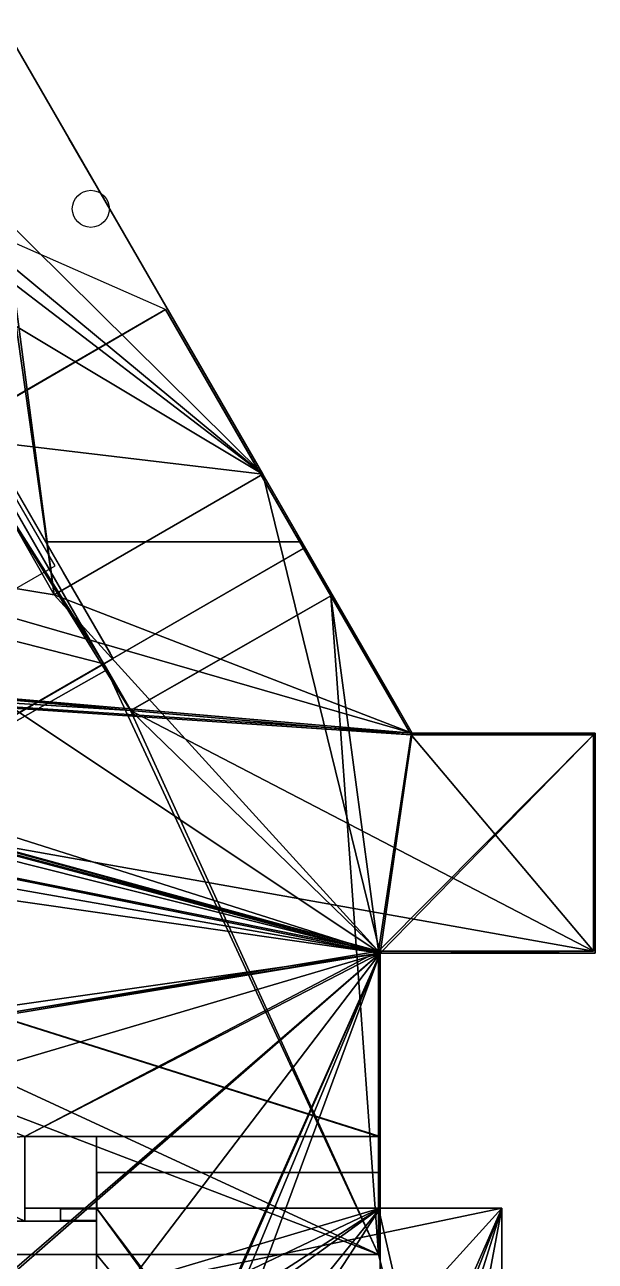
# Model space of a CAD drawing. Header units: metres. Extents: x -36.1 to 30.3, y -15.2 to 19.6.
# Drawn here: x 23.53 to 29.69, y -0.45 to 12.9 of the extents above; entities that cross this region are included whole.
import ezdxf

# ---------------------------------------------------------------- set-up
doc = ezdxf.new("R2010")
doc.units = ezdxf.units.M

msp = doc.modelspace()

# ---------------------------------------------------------------- linework, layer by layer
at = {"layer": '1ST%FLOOR_1ST%ELECTRICAL%ROOM', "color": 10}
msp.add_circle((24.248, 10.911, 1.311), 0.2, dxfattribs=at)
at = {"layer": '1ST%FLOOR_1ST%ELECTRICAL%ROOM', "color": 43}
for points in [[(26.10488, 8.04481, 4.4222), (26.10488, 8.04481, 0.5112), (22.87598, 13.63744, 0.5112), (22.87598, 13.63744, 4.4222)], [(22.89059, 8.42908, 4.4222), (22.89059, 8.42908, 0.5112), (23.85034, 6.74268, 0.5112), (23.85034, 6.74268, 4.4222)], [(23.85034, 6.74268, 4.4222), (23.85034, 6.74268, 0.5112), (26.10488, 8.04481, 0.5112), (26.10488, 8.04481, 4.4222)]]:
    msp.add_3dface(points, dxfattribs=at)
at = {"layer": '1ST%FLOOR_1ST%ELECTRICAL%ROOM', "color": 8}
for points in [[(22.87598, 13.63744, 0.5112), (26.10488, 8.04481, 0.5112), (23.85034, 6.74268, 0.5112)], [(22.87598, 13.63744, 0.5112), (23.85034, 6.74268, 0.5112), (22.89059, 8.42908, 0.5112)]]:
    msp.add_3dface(points, dxfattribs=at)
at = {"layer": '1ST%FLOOR_1ST%ELECTRICAL%ROOM', "color": 15}
for points in [[(26.10488, 8.04481, 4.4222), (22.96112, 13.48997, 4.4222), (21.47385, 12.62727, 4.4222)], [(26.10488, 8.04481, 4.4222), (21.47385, 12.62727, 4.4222), (22.29652, 11.20299, 4.4222)], [(21.55452, 10.77219, 4.4222), (26.10488, 8.04481, 4.4222), (22.11368, 11.09721, 4.4222)], [(26.10488, 8.04481, 4.4222), (22.29652, 11.20299, 4.4222), (22.11368, 11.09721, 4.4222)], [(21.55452, 10.77219, 4.4222), (22.89059, 8.42908, 4.4222), (26.10488, 8.04481, 4.4222)], [(22.89059, 8.42908, 4.4222), (23.85034, 6.74268, 4.4222), (26.10488, 8.04481, 4.4222)]]:
    msp.add_3dface(points, dxfattribs=at)
at = {"layer": '1ST%FLOOR_1ST%LOBBY', "color": 8}
for points in [[(20.82536, 7.23828, 0.5112), (22.89059, 8.42908, 0.5112), (23.85034, 6.74268, 0.5112)], [(27.3735, 2.87498, 0.5112), (23.85034, 6.74268, 0.5112), (26.10488, 8.04481, 0.5112)], [(27.3735, 2.87498, 0.5112), (26.10488, 8.04481, 0.5112), (27.71813, 5.25058, 0.5112)], [(27.3735, 2.87498, 0.5112), (8.26992, 6.23491, 0.5112), (8.26992, 7.68722, 0.5112)], [(27.3735, 2.87498, 0.5112), (8.26992, 7.68722, 0.5112), (14.79667, 6.86608, 0.5112)], [(27.3735, 2.87498, 0.5112), (14.79667, 6.86608, 0.5112), (20.82536, 7.23828, 0.5112)], [(27.3735, 2.87498, 0.5112), (20.82536, 7.23828, 0.5112), (23.85034, 6.74268, 0.5112)], [(27.3735, 2.87498, 0.5112), (3.99366, -0.45413, 0.5112), (3.99366, 6.23491, 0.5112)], [(27.3735, 2.87498, 0.5112), (3.99366, 6.23491, 0.5112), (8.26992, 6.23491, 0.5112)], [(27.3735, 2.87498, 0.5112), (27.71813, 5.25058, 0.5112), (29.69484, 5.25058, 0.5112)], [(27.3735, 2.87498, 0.5112), (29.69484, 5.25058, 0.5112), (29.69484, 2.87498, 0.5112)], [(27.3735, 2.87498, 0.5112), (6.63285, -0.45413, 0.5112), (3.99366, -0.45413, 0.5112)], [(27.3735, 2.87498, 0.5112), (20.26773, -3.26175, 0.5112), (6.63285, -3.26175, 0.5112)], [(27.3735, 2.87498, 0.5112), (6.63285, -3.26175, 0.5112), (6.63285, -0.45413, 0.5112)], [(27.3735, 2.87498, 0.5112), (22.69255, -3.26175, 0.5112), (20.26773, -3.32535, 0.5112)], [(27.3735, 2.87498, 0.5112), (20.26773, -3.32535, 0.5112), (20.26773, -3.26175, 0.5112)], [(27.3735, 2.87498, 0.5112), (24.639, -3.26175, 0.5112), (22.69255, -3.26175, 0.5112)], [(27.3735, 2.87498, 0.5112), (24.80397, -3.32535, 0.5112), (24.639, -3.32535, 0.5112)], [(27.3735, 2.87498, 0.5112), (24.639, -3.32535, 0.5112), (24.639, -3.26175, 0.5112)], [(27.3735, 2.87498, 0.5112), (27.3735, -4.0781, 0.5112), (24.80397, -4.0781, 0.5112)], [(27.3735, 2.87498, 0.5112), (24.80397, -4.0781, 0.5112), (24.80397, -3.32535, 0.5112)]]:
    msp.add_3dface(points, dxfattribs=at)
at = {"layer": '1ST%FLOOR_1ST%LOBBY', "color": 15}
for points in [[(23.85034, 6.74268, 4.4222), (22.89059, 8.42908, 4.4222), (20.82536, 7.23828, 4.4222)], [(27.71813, 5.25058, 4.4222), (26.10488, 8.04481, 4.4222), (23.85034, 6.74268, 4.4222)], [(27.71813, 5.25058, 4.4222), (20.82536, 7.23828, 4.4222), (14.07784, 6.42639, 4.4222)], [(27.71813, 5.25058, 4.4222), (23.85034, 6.74268, 4.4222), (20.82536, 7.23828, 4.4222)], [(9.85403, 6.42639, 4.4222), (9.85263, -0.01894, 4.4222), (23.53432, -0.01894, 4.4222)], [(9.85403, 6.42639, 4.4222), (23.53432, -0.01894, 4.4222), (23.53432, 0.89388, 4.4222)], [(9.85403, 6.42639, 4.4222), (23.53432, 0.89388, 4.4222), (27.3735, 0.89388, 4.4222)], [(9.85403, 6.42639, 4.4222), (27.3735, 0.89388, 4.4222), (27.3735, 2.87498, 4.4222)], [(9.85403, 6.42639, 4.4222), (27.3735, 2.87498, 4.4222), (27.71813, 5.25058, 4.4222)], [(9.85403, 6.42639, 4.4222), (27.71813, 5.25058, 4.4222), (14.07784, 6.42639, 4.4222)], [(27.3735, 2.87498, 4.4222), (29.69484, 2.87498, 4.4222), (29.69484, 5.25058, 4.4222)], [(27.3735, 2.87498, 4.4222), (29.69484, 5.25058, 4.4222), (27.71813, 5.25058, 4.4222)], [(24.30843, 0.89388, 4.4222), (24.30843, 0.50688, 4.4222), (27.37339, 0.50688, 4.4222), (27.37339, 0.89388, 4.4222)], [(24.30843, 0.50688, 4.4222), (24.30843, 0.11988, 4.4222), (27.37339, 0.11988, 4.4222), (27.37339, 0.50688, 4.4222)], [(23.53432, 0.11977, 4.4222), (23.53432, -0.01883, 4.4222), (23.92132, -0.01883, 4.4222), (23.92132, 0.11977, 4.4222)], [(23.92132, 0.11977, 4.4222), (23.92132, -0.01883, 4.4222), (24.30832, -0.01883, 4.4222), (24.30832, 0.11977, 4.4222)], [(27.3735, -4.0781, 4.4222), (27.3735, 0.11988, 4.4222), (24.30832, 0.11988, 4.4222)], [(27.3735, -4.0781, 4.4222), (24.30832, 0.11988, 4.4222), (24.30832, -0.79294, 4.4222)]]:
    msp.add_3dface(points, dxfattribs=at)
at = {"layer": '1ST%FLOOR_1ST%LOBBY', "color": 43}
for points in [[(23.85034, 6.74268, 4.4222), (23.85034, 6.74268, 0.5112), (22.89059, 8.42908, 0.5112), (22.89059, 8.42908, 4.4222)], [(26.10488, 8.04481, 4.4222), (26.10488, 8.04481, 0.5112), (23.85034, 6.74268, 0.5112), (23.85034, 6.74268, 4.4222)], [(27.60641, 5.44408, 4.4222), (27.60641, 5.44408, 0.5112), (26.10488, 8.04481, 0.5112), (26.10488, 8.04481, 4.4222)], [(27.71813, 5.25058, 4.4222), (27.71813, 5.25058, 0.5112), (27.60641, 5.44408, 0.5112), (27.60641, 5.44408, 4.4222)], [(27.94157, 5.25058, 4.4222), (27.94157, 5.25058, 0.5112), (27.71813, 5.25058, 0.5112), (27.71813, 5.25058, 4.4222)], [(29.69484, 5.25058, 4.4222), (29.69484, 5.25058, 0.5112), (27.94157, 5.25058, 0.5112), (27.94157, 5.25058, 4.4222)], [(29.69484, 2.87498, 1.755), (29.69484, 2.87498, 0.5112), (29.69484, 5.25058, 0.5112), (29.69484, 5.25058, 1.755)], [(29.69484, 2.87498, 2.12042), (29.69484, 2.87498, 1.755), (29.69484, 5.25058, 1.755), (29.69484, 5.25058, 4.36358)], [(29.69484, 2.87498, 4.4222), (29.69484, 2.87498, 2.12042), (29.69484, 5.25058, 4.36358), (29.69484, 5.25058, 4.4222)], [(27.3735, -4.0781, 4.4222), (27.3735, -4.0781, 0.5112), (27.3735, 2.87498, 0.5112), (27.3735, 2.87498, 4.4222)], [(27.3735, 2.87498, 4.4222), (27.3735, 2.87498, 0.5112), (29.69484, 2.87498, 0.5112), (29.69484, 2.87498, 4.4222)]]:
    msp.add_3dface(points, dxfattribs=at)
at = {"layer": '1ST%FLOOR_1ST%LOBBY', "color": 45}
for points in [[(29.69484, 5.24858, 4.4202), (29.69484, 2.87698, 4.4202), (29.69484, 5.24858, 4.36444)], [(29.69484, 2.87698, 4.4202), (29.69484, 2.87698, 2.12506), (29.69484, 5.24858, 4.36444)]]:
    msp.add_3dface(points, dxfattribs=at)
at = {"layer": '1ST%FLOOR_1ST%LOBBY', "color": 143}
for points in [[(27.3735, 0.57148, 3.6977), (27.3735, 0.57148, 3.1137), (27.3735, 2.42448, 3.1137), (27.3735, 2.42448, 3.6977)], [(27.3735, 0.57348, 4.3567), (27.3735, 0.57348, 3.8267), (27.3735, 2.42248, 3.8267), (27.3735, 2.42248, 4.3567)], [(27.3735, 1.56348, 2.9847), (27.3735, 1.56348, 0.5767), (27.3735, 2.42248, 0.5767), (27.3735, 2.42248, 2.9847)], [(27.3735, 0.57348, 2.9847), (27.3735, 0.57348, 0.5767), (27.3735, 1.43248, 0.5767), (27.3735, 1.43248, 2.9847)], [(27.3735, -0.40652, 3.6957), (27.3735, -0.40652, 0.5767), (27.3735, 0.44248, 0.5767), (27.3735, 0.44248, 3.6957)]]:
    msp.add_3dface(points, dxfattribs=at)
at = {"layer": '2ND%FLOOR%NORTH_2ND%LOBBY', "color": 8}
for points in [[(22.96112, 13.48997, 4.4222), (23.85034, 6.74268, 4.4222), (22.89059, 8.42908, 4.4222)], [(22.96112, 13.48997, 4.4222), (26.10488, 8.04481, 4.4222), (23.85034, 6.74268, 4.4222)], [(20.82536, 7.23828, 4.4222), (22.89059, 8.42908, 4.4222), (23.85034, 6.74268, 4.4222)], [(27.3735, 2.87498, 4.4222), (23.85034, 6.74268, 4.4222), (26.10488, 8.04481, 4.4222)], [(27.3735, 2.87498, 4.4222), (26.10488, 8.04481, 4.4222), (27.71813, 5.25058, 4.4222)], [(27.3735, 2.87498, 4.4222), (14.07784, 6.42639, 4.4222), (20.82536, 7.23828, 4.4222)], [(27.3735, 2.87498, 4.4222), (20.82536, 7.23828, 4.4222), (23.85034, 6.74268, 4.4222)], [(27.3735, 2.87498, 4.4222), (9.85263, -0.01894, 4.4222), (9.85403, 6.42639, 4.4222)], [(27.3735, 2.87498, 4.4222), (9.85403, 6.42639, 4.4222), (14.07784, 6.42639, 4.4222)], [(27.3735, 2.87498, 4.4222), (27.71813, 5.25058, 4.4222), (29.69484, 5.25058, 4.4222)], [(27.3735, 2.87498, 4.4222), (29.69484, 5.25058, 4.4222), (29.69484, 2.87498, 4.4222)], [(27.3735, 2.87498, 4.4222), (23.53432, 0.89388, 4.4222), (9.85263, -0.01894, 4.4222)], [(27.3735, 2.87498, 4.4222), (27.3735, 0.89388, 4.4222), (23.53432, 0.89388, 4.4222)], [(23.53432, 0.89388, 4.4222), (23.53432, -0.01894, 4.4222), (9.85263, -0.01894, 4.4222)], [(27.37339, 0.89388, 4.4222), (27.37339, 0.50688, 4.4222), (24.30843, 0.50688, 4.4222), (24.30843, 0.89388, 4.4222)], [(27.37339, 0.89388, 4.77769), (27.37339, 0.50688, 4.77769), (24.30843, 0.50688, 4.77769), (24.30843, 0.89388, 4.77769)], [(27.37339, 0.89388, 4.77791), (27.37339, 0.50688, 4.77791), (24.30843, 0.50688, 4.77791), (24.30843, 0.89388, 4.77791)], [(23.92132, 0.11977, 4.4222), (23.92132, -0.01883, 4.4222), (23.53432, -0.01883, 4.4222), (23.53432, 0.11977, 4.4222)], [(23.92132, 0.11977, 4.77769), (23.92132, -0.01883, 4.77769), (23.53432, -0.01883, 4.77769), (23.53432, 0.11977, 4.77769)], [(23.92132, 0.11977, 4.77791), (23.92132, -0.01883, 4.77791), (23.53432, -0.01883, 4.77791), (23.53432, 0.11977, 4.77791)]]:
    msp.add_3dface(points, dxfattribs=at)
at = {"layer": '2ND%FLOOR%NORTH_2ND%LOBBY', "color": 43}
for points in [[(27.60641, 5.44408, 4.729), (27.60641, 5.44408, 4.4222), (22.96112, 13.48997, 4.4222)], [(22.96112, 13.48997, 4.4222), (22.96112, 13.48997, 5.43406), (23.78641, 12.06051, 4.729)], [(27.60641, 5.44408, 4.729), (22.96112, 13.48997, 4.4222), (23.78641, 12.06051, 4.729)], [(27.60641, 5.44408, 4.729), (23.78641, 12.06051, 4.729), (22.96112, 13.48997, 5.43406)], [(27.71813, 5.25058, 9.1458), (27.60641, 5.44408, 4.729), (22.96112, 13.48997, 5.43406)], [(27.71813, 5.25058, 9.1458), (22.96112, 13.48997, 5.43406), (22.96112, 13.48997, 9.1458)], [(27.71813, 5.25058, 9.1458), (27.71813, 5.25058, 4.4222), (27.60641, 5.44408, 4.4222)], [(27.71813, 5.25058, 9.1458), (27.60641, 5.44408, 4.4222), (27.60641, 5.44408, 4.729)], [(27.94157, 5.25058, 4.729), (27.94157, 5.25058, 4.4222), (27.71813, 5.25058, 4.4222)], [(27.71813, 5.25058, 4.4222), (27.71813, 5.25058, 9.1458), (29.69484, 5.25058, 9.1458)], [(29.69484, 5.25058, 9.1458), (27.94157, 5.25058, 4.729), (27.71813, 5.25058, 4.4222)], [(29.69484, 5.25058, 4.729), (29.69484, 5.25058, 4.4222), (27.94157, 5.25058, 4.4222), (27.94157, 5.25058, 4.729)], [(29.69484, 5.25058, 9.1458), (29.69484, 5.25058, 4.729), (27.94157, 5.25058, 4.729)], [(29.69484, 2.87498, 9.1458), (29.69484, 2.87498, 4.4222), (29.69484, 5.25058, 4.4222), (29.69484, 5.25058, 9.1458)], [(27.3735, 0.89388, 9.1458), (27.3735, 0.89388, 4.4222), (27.3735, 2.87498, 4.4222), (27.3735, 2.87498, 9.1458)], [(27.3735, 2.87498, 9.1458), (27.3735, 2.87498, 4.4222), (29.69484, 2.87498, 4.4222), (29.69484, 2.87498, 9.1458)], [(23.53432, 0.11777, 4.6001), (23.53432, 0.11777, 4.42431), (23.53432, 0.89388, 4.42431), (23.53432, 0.89388, 4.6001)], [(23.53432, 0.11777, 6.9619), (23.53432, 0.11777, 4.77991), (23.53432, 0.89388, 4.77991), (23.53432, 0.89388, 6.9619)], [(23.53432, 0.11777, 4.77991), (23.53432, 0.11777, 4.6001), (23.53432, 0.89388, 4.6001), (23.53432, 0.89388, 4.77991)], [(23.53432, 0.11777, 9.1458), (23.53432, 0.11777, 6.9619), (23.53432, 0.89388, 6.9619), (23.53432, 0.89388, 9.1458)], [(23.53432, 0.89388, 4.6001), (23.53432, 0.89388, 4.4222), (24.31043, 0.89388, 4.4222), (24.31043, 0.89388, 4.6001)], [(23.53432, 0.89388, 6.9619), (23.53432, 0.89388, 4.6001), (24.31043, 0.89388, 4.6001), (24.31043, 0.89388, 6.9619)], [(23.53432, 0.89388, 9.14369), (23.53432, 0.89388, 6.9619), (24.31043, 0.89388, 6.9619), (24.31043, 0.89388, 9.14369)], [(24.30843, 0.89388, 4.77769), (24.30843, 0.89388, 4.42231), (24.30843, 0.50688, 4.42231), (24.30843, 0.50688, 4.77769)], [(24.30843, 0.89388, 9.14569), (24.30843, 0.89388, 4.77791), (24.30843, 0.50688, 4.77791), (24.30843, 0.50688, 9.14569)], [(27.37339, 0.50688, 4.77769), (27.37339, 0.50688, 4.42231), (27.37339, 0.89388, 4.42231), (27.37339, 0.89388, 4.77769)], [(27.37339, 0.50688, 9.14569), (27.37339, 0.50688, 4.77791), (27.37339, 0.89388, 4.77791), (27.37339, 0.89388, 9.14569)], [(24.30843, 0.50688, 4.77769), (24.30843, 0.50688, 4.42231), (27.37339, 0.50688, 4.42231), (27.37339, 0.50688, 4.77769)], [(24.31343, 0.50688, 9.14069), (24.31343, 0.50688, 4.78291), (27.36839, 0.50688, 4.78291), (27.36839, 0.50688, 9.14069)], [(23.92132, 0.11977, 4.77769), (23.92132, 0.11977, 4.42231), (23.53432, 0.11977, 4.42231), (23.53432, 0.11977, 4.77769)], [(23.92132, 0.11977, 9.14569), (23.92132, 0.11977, 4.77791), (23.53432, 0.11977, 4.77791), (23.53432, 0.11977, 9.14569)], [(23.92132, -0.01383, 9.14069), (23.92132, -0.01383, 4.78291), (23.92132, 0.11477, 4.78291), (23.92132, 0.11477, 9.14069)], [(23.53432, -0.01883, 4.77769), (23.53432, -0.01883, 4.42231), (23.92132, -0.01883, 4.42231), (23.92132, -0.01883, 4.77769)], [(23.53432, -0.01883, 9.14569), (23.53432, -0.01883, 4.77791), (23.92132, -0.01883, 4.77791), (23.92132, -0.01883, 9.14569)]]:
    msp.add_3dface(points, dxfattribs=at)
at = {"layer": '2ND%FLOOR%NORTH_2ND%LOBBY', "color": 45}
for points in [[(27.60641, 5.44408, 7.268), (27.60641, 5.44408, 7.159), (23.98041, 11.7245, 7.159), (23.98041, 11.7245, 7.268)], [(22.90129, 8.57065, 9.1458), (20.73028, 3.84857, 9.1458), (24.42116, 5.93371, 9.1458)]]:
    msp.add_3dface(points, dxfattribs=at)
at = {"layer": '2ND%FLOOR%NORTH_2ND%LOBBY', "color": 143}
for points in [[(24.28366, 11.19925, 7.0955), (24.28366, 11.19925, 4.7925), (24.01216, 11.6695, 4.7925), (24.01216, 11.6695, 7.0955)], [(24.28366, 11.19925, 7.9155), (24.28366, 11.19925, 7.3315), (24.01216, 11.6695, 7.3315), (24.01216, 11.6695, 7.9155)], [(25.27366, 9.48452, 7.0955), (25.27366, 9.48452, 4.7925), (24.34716, 11.08927, 4.7925), (24.34716, 11.08927, 7.0955)], [(25.27366, 9.48452, 7.9155), (25.27366, 9.48452, 7.3315), (24.34716, 11.08927, 7.3315), (24.34716, 11.08927, 7.9155)], [(27.57466, 5.49907, 7.9155), (27.57466, 5.49907, 7.3315), (26.48766, 7.38181, 7.3315), (26.48766, 7.38181, 7.9155)], [(27.57466, 5.49907, 7.0955), (27.57466, 5.49907, 4.7925), (26.48766, 7.38181, 4.7925), (26.48766, 7.38181, 7.0955)], [(27.3735, 1.53998, 9.1038), (27.3735, 1.53998, 4.4642), (27.3735, 2.44598, 4.4642), (27.3735, 2.44598, 9.1038)], [(27.3735, 0.93588, 9.1038), (27.3735, 0.93588, 4.4642), (27.3735, 1.45598, 4.4642), (27.3735, 1.45598, 9.1038)]]:
    msp.add_3dface(points, dxfattribs=at)
at = {"layer": '2ND%FLOOR%NORTH_2ND%LOBBY', "color": 15}
for points in [[(22.13381, 11.10891, 9.1458), (22.79378, 8.51049, 9.1458), (25.05496, 9.82452, 9.1458)], [(22.90202, 8.57339, 9.1458), (24.67786, 5.49235, 9.1458), (26.83996, 6.73281, 9.1458), (25.05496, 9.82452, 9.1458)], [(24.67786, 5.49235, 9.1458), (22.90202, 8.57339, 9.1458), (22.79378, 8.51049, 9.1458)], [(24.67786, 5.49235, 9.1458), (22.79378, 8.51049, 9.1458), (14.28885, 6.47812, 9.1458)], [(27.70693, 5.23118, 9.1458), (26.83996, 6.73281, 9.1458), (24.67786, 5.49235, 9.1458)], [(9.85403, 6.42639, 9.1458), (9.85263, -0.01894, 9.1458), (23.53432, -0.01894, 9.1458)], [(9.85403, 6.42639, 9.1458), (23.53432, -0.01894, 9.1458), (23.53432, 0.89388, 9.1458)], [(9.85403, 6.42639, 9.1458), (23.53432, 0.89388, 9.1458), (27.3541, 0.89388, 9.1458)], [(9.85403, 6.42639, 9.1458), (27.3541, 0.89388, 9.1458), (27.3541, 2.89438, 9.1458)], [(9.85403, 6.42639, 9.1458), (27.3541, 2.89438, 9.1458), (29.67544, 2.89438, 9.1458)], [(9.85403, 6.42639, 9.1458), (29.67544, 2.89438, 9.1458), (27.70693, 5.23118, 9.1458)], [(9.85403, 6.42639, 9.1458), (27.70693, 5.23118, 9.1458), (24.67786, 5.49235, 9.1458)], [(9.85403, 6.42639, 9.1458), (24.67786, 5.49235, 9.1458), (14.07784, 6.42639, 9.1458)], [(24.67786, 5.49235, 9.1458), (14.16683, 6.47812, 9.1458), (14.07784, 6.42639, 9.1458)], [(24.67786, 5.49235, 9.1458), (14.28885, 6.47812, 9.1458), (14.16683, 6.47812, 9.1458)], [(29.67544, 2.89438, 9.1458), (29.67544, 5.23118, 9.1458), (27.70693, 5.23118, 9.1458)], [(27.3541, 2.89438, 9.1458), (27.3541, 0.89388, 9.1458), (27.3735, 0.89388, 9.1458)], [(27.3541, 2.89438, 9.1458), (27.3735, 0.89388, 9.1458), (27.3735, 2.87498, 9.1458)], [(27.3541, 2.89438, 9.1458), (27.3735, 2.87498, 9.1458), (29.69484, 2.87498, 9.1458)], [(24.30843, 0.89388, 4.77769), (24.30843, 0.50688, 4.77769), (27.37339, 0.50688, 4.77769), (27.37339, 0.89388, 4.77769)], [(24.30843, 0.89388, 9.14569), (24.30843, 0.50688, 9.14569), (27.3541, 0.50688, 9.14569), (27.3541, 0.89388, 9.14569)], [(24.30843, 0.89388, 4.77791), (24.30843, 0.50688, 4.77791), (27.37339, 0.50688, 4.77791), (27.37339, 0.89388, 4.77791)], [(23.53432, 0.11977, 4.77769), (23.53432, -0.01883, 4.77769), (23.92132, -0.01883, 4.77769), (23.92132, 0.11977, 4.77769)], [(23.53432, 0.11977, 9.14569), (23.53432, -0.01883, 9.14569), (23.92132, -0.01883, 9.14569), (23.92132, 0.11977, 9.14569)], [(23.53432, 0.11977, 4.77791), (23.53432, -0.01883, 4.77791), (23.92132, -0.01883, 4.77791), (23.92132, 0.11977, 4.77791)]]:
    msp.add_3dface(points, dxfattribs=at)
at = {"layer": '2ND%FLOOR%SOUTH_2ND%CONFERENCE%02', "color": 43}
for points in [[(27.36839, 0.50688, 9.14069), (27.36839, 0.50688, 4.78291), (24.31343, 0.50688, 4.78291), (24.31343, 0.50688, 9.14069)], [(24.31343, 0.50688, 9.14069), (24.31343, 0.50688, 4.78291), (24.31343, 0.11988, 4.78291), (24.31343, 0.11988, 9.14069)], [(27.36839, 0.11988, 9.14069), (27.36839, 0.11988, 4.78291), (27.36839, 0.50688, 4.78291), (27.36839, 0.50688, 9.14069)], [(23.92132, 0.11477, 9.14069), (23.92132, 0.11477, 4.78291), (23.92132, -0.01383, 4.78291), (23.92132, -0.01383, 9.14069)], [(24.30832, 0.11477, 9.14069), (24.30832, 0.11477, 4.78291), (23.92132, 0.11477, 4.78291), (23.92132, 0.11477, 9.14069)], [(28.68697, 0.11988, 6.9619), (28.68697, 0.11988, 4.7778), (27.36639, 0.11988, 4.7778), (27.36639, 0.11988, 6.9619)], [(28.68697, 0.11988, 9.13869), (28.68697, 0.11988, 6.9619), (27.36639, 0.11988, 6.9619), (27.36639, 0.11988, 9.13869)], [(28.68697, -5.67631, 9.1458), (28.68697, -5.67631, 4.7778), (28.68697, 0.11988, 4.7778), (28.68697, 0.11988, 9.1458)], [(23.92132, -0.01383, 9.14069), (23.92132, -0.01383, 4.78291), (24.30832, -0.01383, 4.78291), (24.30832, -0.01383, 9.14069)], [(24.30832, -0.01183, 6.9619), (24.30832, -0.01183, 4.78491), (24.30832, -0.79294, 4.78491), (24.30832, -0.79294, 6.9619)], [(24.30832, -0.01183, 9.1458), (24.30832, -0.01183, 6.9619), (24.30832, -0.79294, 6.9619), (24.30832, -0.79294, 9.1458)]]:
    msp.add_3dface(points, dxfattribs=at)
at = {"layer": '2ND%FLOOR%SOUTH_2ND%CONFERENCE%02', "color": 8}
for points in [[(27.36839, 0.50688, 4.77769), (27.36839, 0.11988, 4.77769), (24.31343, 0.11988, 4.77769), (24.31343, 0.50688, 4.77769)], [(28.68697, 0.11988, 4.7778), (26.41287, -5.0675, 4.7778), (23.98632, -5.0675, 4.7778)], [(28.68697, 0.11988, 4.7778), (23.98632, -5.0675, 4.7778), (24.30832, -0.79294, 4.7778)], [(28.68697, 0.11988, 4.7778), (24.30832, -0.79294, 4.7778), (24.30832, 0.11988, 4.7778)], [(28.68697, 0.11988, 4.7778), (28.68697, -5.67631, 4.7778), (26.41287, -5.67631, 4.7778)], [(28.68697, 0.11988, 4.7778), (26.41287, -5.67631, 4.7778), (26.41287, -5.0675, 4.7778)]]:
    msp.add_3dface(points, dxfattribs=at)
at = {"layer": '2ND%FLOOR%SOUTH_2ND%CONFERENCE%02', "color": 15}
for points in [[(24.31343, 0.50688, 9.14069), (24.31343, 0.11988, 9.14069), (27.3541, 0.11988, 9.14069), (27.3541, 0.50688, 9.14069)], [(24.30832, 0.11988, 9.1458), (24.30832, -0.38054, 9.1458), (27.3541, -0.38054, 9.1458), (27.3541, 0.11988, 9.1458)], [(28.68697, -5.67631, 9.1458), (28.68697, 0.11988, 9.1458), (27.3541, 0.11988, 9.1458)], [(28.68697, -5.67631, 9.1458), (27.3541, 0.11988, 9.1458), (27.3541, -0.38054, 9.1458)], [(28.68697, -5.67631, 9.1458), (27.3541, -0.38054, 9.1458), (24.30832, -0.38054, 9.1458)], [(28.68697, -5.67631, 9.1458), (24.30832, -0.38054, 9.1458), (24.30832, -0.79294, 9.1458)]]:
    msp.add_3dface(points, dxfattribs=at)
at = {"layer": '2ND%PLENVM_2ND%PLENVM%FALSE', "color": 43}
for points in [[(27.37339, 0.50688, 4.77769), (27.37339, 0.50688, 4.42231), (24.30843, 0.50688, 4.42231), (24.30843, 0.50688, 4.77769)], [(24.30843, 0.50688, 4.77769), (24.30843, 0.50688, 4.42231), (24.30843, 0.11988, 4.42231), (24.30843, 0.11988, 4.77769)], [(27.37339, 0.11988, 4.77769), (27.37339, 0.11988, 4.42231), (27.37339, 0.50688, 4.42231), (27.37339, 0.50688, 4.77769)], [(24.30832, 0.11977, 4.77769), (24.30832, 0.11977, 4.42231), (23.92132, 0.11977, 4.42231), (23.92132, 0.11977, 4.77769)], [(28.68697, 0.11988, 4.6001), (28.68697, 0.11988, 4.4222), (27.37139, 0.11988, 4.4222), (27.37139, 0.11988, 4.6001)], [(28.68697, 0.11988, 4.77569), (28.68697, 0.11988, 4.6001), (27.37139, 0.11988, 4.6001), (27.37139, 0.11988, 4.77569)], [(28.68697, -12.48419, 4.7778), (28.68697, -12.48419, 4.4222), (28.68697, 0.11988, 4.4222), (28.68697, 0.11988, 4.7778)], [(23.92132, -0.01883, 4.77769), (23.92132, -0.01883, 4.42231), (24.30832, -0.01883, 4.42231), (24.30832, -0.01883, 4.77769)], [(24.30832, -0.01683, 4.6001), (24.30832, -0.01683, 4.42431), (24.30832, -0.79294, 4.42431), (24.30832, -0.79294, 4.6001)], [(24.30832, -0.01683, 4.7778), (24.30832, -0.01683, 4.6001), (24.30832, -0.79294, 4.6001), (24.30832, -0.79294, 4.7778)]]:
    msp.add_3dface(points, dxfattribs=at)
at = {"layer": '2ND%PLENVM_2ND%PLENVM%FALSE', "color": 8}
for points in [[(27.37339, 0.50688, 4.4222), (27.37339, 0.11988, 4.4222), (24.30843, 0.11988, 4.4222), (24.30843, 0.50688, 4.4222)], [(27.3735, 0.11988, 4.4222), (22.69255, -3.26175, 4.4222), (20.26773, -4.45388, 4.4222)], [(27.3735, 0.11988, 4.4222), (20.26773, -4.45388, 4.4222), (20.26773, -3.26175, 4.4222)], [(27.3735, 0.11988, 4.4222), (20.26773, -3.26175, 4.4222), (24.30832, -0.79294, 4.4222)], [(27.3735, 0.11988, 4.4222), (24.639, -3.26175, 4.4222), (22.69255, -3.26175, 4.4222)], [(24.30832, 0.11977, 4.4222), (24.30832, -0.01883, 4.4222), (23.92132, -0.01883, 4.4222), (23.92132, 0.11977, 4.4222)], [(27.3735, 0.11988, 4.4222), (24.30832, -0.79294, 4.4222), (24.30832, 0.11988, 4.4222)], [(27.3735, 0.11988, 4.4222), (27.3735, -4.0781, 4.4222), (24.639, -4.0781, 4.4222)], [(27.3735, 0.11988, 4.4222), (24.639, -4.0781, 4.4222), (24.639, -3.26175, 4.4222)], [(28.68697, 0.11988, 4.4222), (27.3765, -4.0751, 4.4222), (27.3745, 0.11988, 4.4222)], [(28.68697, 0.11988, 4.4222), (28.68697, -12.48419, 4.4222), (27.3765, -6.89618, 4.4222)], [(28.68697, 0.11988, 4.4222), (27.3765, -6.89618, 4.4222), (27.3765, -4.0751, 4.4222)]]:
    msp.add_3dface(points, dxfattribs=at)
at = {"layer": '2ND%PLENVM_2ND%PLENVM%FALSE', "color": 15}
for points in [[(24.31343, 0.50688, 4.77769), (24.31343, 0.11988, 4.77769), (27.36839, 0.11988, 4.77769), (27.36839, 0.50688, 4.77769)], [(28.68697, -5.67631, 4.7778), (28.68697, 0.11988, 4.7778), (24.30832, 0.11988, 4.7778)], [(28.68697, -5.67631, 4.7778), (24.30832, 0.11988, 4.7778), (24.30832, -0.79294, 4.7778)]]:
    msp.add_3dface(points, dxfattribs=at)
at = {"layer": '3RD%FLOOR%LOWER_3RD%LOWER%LOBBY', "color": 45}
for points in [[(22.90129, 8.57065, 12.8058), (19.57723, 3.22151, 12.8058), (24.38469, 5.99698, 12.8058)], [(22.90129, 8.57065, 9.1458), (24.42116, 5.93371, 9.1458), (20.73028, 3.84857, 9.1458)], [(26.83808, 6.73173, 12.8038), (26.83808, 6.73173, 12.3878), (24.74062, 5.52836, 12.3878), (24.74062, 5.52836, 12.8038)], [(27.58861, 5.43611, 12.8038), (27.58861, 5.43611, 12.3878), (26.84096, 6.73108, 12.3878), (26.84096, 6.73108, 12.8038)], [(27.3541, -0.37854, 12.8038), (27.3541, -0.37854, 12.3878), (27.3541, 2.48598, 12.3878), (27.3541, 2.48598, 12.8038)], [(9.44182, -0.38054, 12.8038), (9.44182, -0.38054, 12.3878), (27.3521, -0.38054, 12.3878), (27.3521, -0.38054, 12.8038)]]:
    msp.add_3dface(points, dxfattribs=at)
at = {"layer": '3RD%FLOOR%LOWER_3RD%LOWER%LOBBY', "color": 8}
for points in [[(22.79378, 8.51049, 9.1458), (22.90202, 8.57339, 9.1458), (24.67786, 5.49235, 9.1458)], [(14.28885, 6.47812, 9.1458), (22.79378, 8.51049, 9.1458), (24.67786, 5.49235, 9.1458)], [(24.67786, 5.49235, 9.1458), (26.83996, 6.73281, 9.1458), (27.70693, 5.23118, 9.1458)], [(27.3541, 2.89438, 9.1458), (9.85263, -0.01894, 9.1458), (9.85403, 6.42639, 9.1458)], [(27.3541, 2.89438, 9.1458), (9.85403, 6.42639, 9.1458), (14.07784, 6.42639, 9.1458)], [(27.3541, 2.89438, 9.1458), (14.07784, 6.42639, 9.1458), (14.16683, 6.47812, 9.1458)], [(27.3541, 2.89438, 9.1458), (14.16683, 6.47812, 9.1458), (14.28885, 6.47812, 9.1458)], [(24.67786, 5.49235, 9.1458), (27.3541, 2.89438, 9.1458), (14.28885, 6.47812, 9.1458)], [(24.67786, 5.49235, 9.1458), (27.70693, 5.23118, 9.1458), (29.67544, 2.89438, 9.1458)], [(24.67786, 5.49235, 9.1458), (29.67544, 2.89438, 9.1458), (27.3541, 2.89438, 9.1458)], [(27.70693, 5.23118, 9.1458), (29.67544, 5.23118, 9.1458), (29.67544, 2.89438, 9.1458)], [(27.3541, 2.89438, 9.1458), (23.53432, 0.89388, 9.1458), (9.85263, -0.01894, 9.1458)], [(27.3541, 2.89438, 9.1458), (27.3541, 0.89388, 9.1458), (23.53432, 0.89388, 9.1458)], [(23.53432, 0.89388, 9.1458), (23.53432, -0.01894, 9.1458), (9.85263, -0.01894, 9.1458)], [(27.3541, 0.89388, 9.14569), (27.3541, 0.50688, 9.14569), (24.30843, 0.50688, 9.14569), (24.30843, 0.89388, 9.14569)], [(27.3541, 0.50688, 9.14069), (27.3541, 0.11988, 9.14069), (24.31343, 0.11988, 9.14069), (24.31343, 0.50688, 9.14069)], [(23.92132, 0.11977, 9.14569), (23.92132, -0.01883, 9.14569), (23.53432, -0.01883, 9.14569), (23.53432, 0.11977, 9.14569)], [(27.3541, 0.11988, 9.1458), (27.3541, -0.38054, 9.1458), (24.30832, -0.38054, 9.1458), (24.30832, 0.11988, 9.1458)]]:
    msp.add_3dface(points, dxfattribs=at)
at = {"layer": '3RD%FLOOR%LOWER_3RD%LOWER%LOBBY', "color": 15}
for points in [[(24.38742, 5.99625, 12.8058), (22.90202, 8.57339, 12.8058), (22.79378, 8.51049, 12.8058)], [(16.8149, 7.93653, 12.8058), (24.38742, 5.99625, 12.8058), (22.79378, 8.51049, 12.8058)], [(16.8149, 7.93653, 12.8058), (19.57651, 3.21878, 12.8058), (24.38742, 5.99625, 12.8058)], [(27.3541, -0.38054, 12.8058), (26.83996, 6.73281, 12.8058), (24.67786, 5.49235, 12.8058)], [(27.3541, 2.89438, 12.8058), (27.70693, 5.23118, 12.8058), (26.83996, 6.73281, 12.8058)], [(27.3541, -0.38054, 12.8058), (27.3541, 2.89438, 12.8058), (26.83996, 6.73281, 12.8058)], [(9.43982, 6.47812, 12.8058), (9.43982, -0.38054, 12.8058), (27.3541, -0.38054, 12.8058)], [(9.43982, 6.47812, 12.8058), (27.3541, -0.38054, 12.8058), (19.57651, 3.21878, 12.8058)], [(27.3541, -0.38054, 12.8058), (24.38742, 5.99625, 12.8058), (19.57651, 3.21878, 12.8058)], [(27.3541, -0.38054, 12.8058), (24.67786, 5.49235, 12.8058), (24.38742, 5.99625, 12.8058)], [(27.3541, 2.89438, 12.8058), (29.67544, 2.89438, 12.8058), (29.67544, 5.23118, 12.8058)], [(27.3541, 2.89438, 12.8058), (29.67544, 5.23118, 12.8058), (27.70693, 5.23118, 12.8058)]]:
    msp.add_3dface(points, dxfattribs=at)
at = {"layer": '3RD%FLOOR%LOWER_3RD%LOWER%LOBBY', "color": 43}
for points in [[(24.67786, 5.49235, 12.8058), (24.67786, 5.49235, 9.1458), (22.90202, 8.57339, 9.1458), (22.90202, 8.57339, 12.8058)], [(26.83996, 6.73281, 12.8058), (26.83996, 6.73281, 9.1458), (24.67786, 5.49235, 9.1458), (24.67786, 5.49235, 12.8058)], [(27.70693, 5.23118, 12.8058), (27.70693, 5.23118, 9.1458), (26.83996, 6.73281, 9.1458), (26.83996, 6.73281, 12.8058)], [(29.67544, 5.23118, 12.8058), (29.67544, 5.23118, 9.1458), (27.70693, 5.23118, 9.1458), (27.70693, 5.23118, 12.8058)], [(29.67544, 2.89438, 12.8058), (29.67544, 2.89438, 9.1458), (29.67544, 5.23118, 9.1458), (29.67544, 5.23118, 12.8058)], [(27.3541, -0.38054, 12.8058), (27.3541, -0.38054, 9.1458), (27.3541, 2.89438, 9.1458), (27.3541, 2.89438, 12.8058)], [(27.3541, 2.89438, 12.8058), (27.3541, 2.89438, 9.1458), (29.67544, 2.89438, 9.1458), (29.67544, 2.89438, 12.8058)], [(9.43982, -0.38054, 12.8058), (9.43982, -0.38054, 9.1458), (27.3541, -0.38054, 9.1458), (27.3541, -0.38054, 12.8058)]]:
    msp.add_3dface(points, dxfattribs=at)
at = {"layer": '3RD%FLOOR%LOWER_3RD%LOWER%LOBBY', "color": 143}
for points in [[(24.62175, 5.5897, 12.64914), (24.62175, 5.5897, 10.55314), (22.92308, 8.53686, 10.55314), (22.92308, 8.53686, 12.64914)], [(24.77532, 5.54827, 12.3438), (26.8034, 6.71184, 12.3438), (25.086, 5.72651, 11.9178)], [(26.8034, 6.71184, 12.3438), (26.80351, 6.7119, 11.9178), (25.086, 5.72651, 11.9178)], [(26.80352, 6.71191, 11.8338), (26.80352, 6.71191, 9.4878), (25.15886, 5.76831, 9.4878), (25.15886, 5.76831, 11.8338)], [(27.56861, 5.47075, 12.3438), (27.56861, 5.47075, 10.2478), (26.86096, 6.69644, 10.2478), (26.86096, 6.69644, 12.3438)], [(25.086, 5.72651, 11.9178), (24.77532, 5.54827, 9.4878), (24.77532, 5.54827, 12.3438)], [(25.086, 5.72651, 11.9178), (25.086, 5.72651, 9.4878), (24.77532, 5.54827, 9.4878)], [(27.3541, 0.54998, 12.3438), (27.3541, 0.54998, 9.1878), (27.3541, 1.45598, 9.1878), (27.3541, 1.45598, 12.3438)], [(27.3541, -0.33854, 12.3438), (27.3541, -0.33854, 9.1878), (27.3541, 0.46598, 9.1878), (27.3541, 0.46598, 12.3438)], [(23.7921, -0.38054, 12.3458), (23.7921, -0.38054, 11.7527), (24.5341, -0.38054, 11.7527), (24.5341, -0.38054, 12.3458)], [(23.7921, -0.38054, 11.6727), (23.7921, -0.38054, 10.2458), (24.5341, -0.38054, 10.2458), (24.5341, -0.38054, 11.6727)], [(24.6141, -0.38054, 12.3458), (24.6141, -0.38054, 11.6158), (26.5141, -0.38054, 11.6158), (26.5141, -0.38054, 12.3458)], [(24.6161, -0.38054, 11.5338), (24.6161, -0.38054, 9.1878), (26.5121, -0.38054, 9.1878), (26.5121, -0.38054, 11.5338)], [(26.5961, -0.38054, 12.3438), (26.5961, -0.38054, 10.2478), (27.3121, -0.38054, 10.2478), (27.3121, -0.38054, 12.3438)]]:
    msp.add_3dface(points, dxfattribs=at)
at = {"layer": '3RD%FLOOR%LOWER_3RD%LOWER%VESTIBULE', "color": 43}
for points in [[(25.05496, 9.82452, 12.8058), (25.05496, 9.82452, 9.1458), (22.90202, 8.57339, 9.1458), (22.90202, 8.57339, 12.8058)], [(26.83996, 6.73281, 12.8058), (26.83996, 6.73281, 9.1458), (25.05496, 9.82452, 9.1458), (25.05496, 9.82452, 12.8058)], [(22.90202, 8.57339, 12.8058), (22.90202, 8.57339, 9.1458), (24.67786, 5.49235, 9.1458), (24.67786, 5.49235, 12.8058)], [(24.67786, 5.49235, 12.8058), (24.67786, 5.49235, 9.1458), (26.83996, 6.73281, 9.1458), (26.83996, 6.73281, 12.8058)]]:
    msp.add_3dface(points, dxfattribs=at)
at = {"layer": '3RD%FLOOR%LOWER_3RD%LOWER%VESTIBULE', "color": 8}
msp.add_3dface([(25.05496, 9.82452, 9.1458), (26.83996, 6.73281, 9.1458), (24.67786, 5.49235, 9.1458), (22.90202, 8.57339, 9.1458)], dxfattribs=at)
at = {"layer": '3RD%FLOOR%LOWER_3RD%LOWER%VESTIBULE', "color": 15}
for points in [[(22.99904, 8.62977, 12.8058), (23.75934, 7.31361, 12.8058), (26.50464, 7.31361, 12.8058), (25.05496, 9.82452, 12.8058)], [(22.90202, 8.57339, 12.8058), (24.38742, 5.99625, 12.8058), (24.48882, 6.05479, 12.8058), (23.00077, 8.63078, 12.8058)], [(23.75934, 7.31361, 12.8058), (24.48609, 6.05552, 12.8058), (26.54479, 7.24407, 12.8058), (26.50464, 7.31361, 12.8058)], [(24.38816, 5.99898, 12.8058), (24.67959, 5.49335, 12.8058), (26.83996, 6.73281, 12.8058), (26.54479, 7.24407, 12.8058)]]:
    msp.add_3dface(points, dxfattribs=at)
at = {"layer": '3RD%FLOOR%LOWER_3RD%LOWER%VESTIBULE', "color": 45}
for points in [[(25.05323, 9.82352, 12.8038), (25.05323, 9.82352, 12.3878), (23.1478, 8.71622, 12.3878), (23.1478, 8.71622, 12.8038)], [(26.83896, 6.73455, 12.8038), (26.83896, 6.73455, 12.3878), (25.05596, 9.82279, 12.3878), (25.05596, 9.82279, 12.8038)], [(24.74062, 5.52836, 12.8038), (24.74062, 5.52836, 12.3878), (26.83808, 6.73173, 12.3878), (26.83808, 6.73173, 12.8038)]]:
    msp.add_3dface(points, dxfattribs=at)
at = {"layer": '3RD%FLOOR%LOWER_3RD%LOWER%VESTIBULE', "color": 143}
for points in [[(23.18239, 8.73632, 12.3438), (25.01865, 9.80342, 12.3438), (23.21948, 8.75788, 11.6178)], [(25.01865, 9.80342, 12.3438), (24.98155, 9.78186, 11.6178), (23.21948, 8.75788, 11.6178)], [(26.81896, 6.76919, 12.3438), (26.81896, 6.76919, 10.2478), (25.07596, 9.78815, 10.2478), (25.07596, 9.78815, 12.3438)], [(24.90893, 9.73966, 11.5338), (24.90893, 9.73966, 9.1878), (23.29211, 8.80008, 9.1878), (23.29211, 8.80008, 11.5338)], [(22.92308, 8.53686, 12.64914), (22.92308, 8.53686, 10.55314), (24.62175, 5.5897, 10.55314), (24.62175, 5.5897, 12.64914)], [(24.77532, 5.54827, 12.3438), (25.086, 5.72651, 11.9178), (26.8034, 6.71184, 12.3438)], [(26.8034, 6.71184, 12.3438), (25.086, 5.72651, 11.9178), (26.80351, 6.7119, 11.9178)], [(25.15886, 5.76831, 11.8338), (25.15886, 5.76831, 9.4878), (26.80352, 6.71191, 9.4878), (26.80352, 6.71191, 11.8338)], [(24.77532, 5.54827, 12.3438), (24.77532, 5.54827, 9.4878), (25.086, 5.72651, 11.9178)], [(25.086, 5.72651, 11.9178), (24.77532, 5.54827, 9.4878), (25.086, 5.72651, 9.4878)]]:
    msp.add_3dface(points, dxfattribs=at)
at = {"layer": '3RD%FLOOR%UPPER_3RD%UPPER%LOBBY', "color": 15}
msp.add_3dface([(24.48882, 6.05479, 16.02213), (21.63467, 10.99566, 14.33111), (16.69396, 8.14314, 14.33114), (19.57651, 3.21878, 16.02213)], dxfattribs=at)
at = {"layer": '3RD%FLOOR%UPPER_3RD%UPPER%LOBBY', "color": 43}
for points in [[(24.48882, 6.05479, 16.02213), (24.48882, 6.05479, 12.8058), (21.63467, 10.99566, 12.8058), (21.63467, 10.99566, 14.33111)], [(19.57651, 3.21878, 16.02213), (19.57651, 3.21878, 12.8058), (24.48882, 6.05479, 12.8058), (24.48882, 6.05479, 16.02213)]]:
    msp.add_3dface(points, dxfattribs=at)
at = {"layer": '3RD%FLOOR%UPPER_3RD%UPPER%LOBBY', "color": 8}
for points in [[(22.90202, 8.57339, 12.8058), (24.38742, 5.99625, 12.8058), (19.57651, 3.21878, 12.8058)], [(23.00077, 8.63078, 12.8058), (24.48882, 6.05479, 12.8058), (24.38742, 5.99625, 12.8058), (22.90202, 8.57339, 12.8058)]]:
    msp.add_3dface(points, dxfattribs=at)
at = {"layer": '3RD%FLOOR%UPPER_3RD%UPPER%LOBBY', "color": 45}
msp.add_3dface([(22.90129, 8.57065, 12.8058), (24.38469, 5.99698, 12.8058), (19.57723, 3.22151, 12.8058)], dxfattribs=at)
at = {"layer": '3RD%FLOOR%UPPER_3RD%UPPER%LOBBY', "color": 143}
for points in [[(23.86137, 7.05646, 15.67207), (23.33119, 7.9748, 15.35781), (22.16822, 7.30339, 15.35781), (22.6984, 6.38505, 15.67207)], [(23.38012, 7.97408, 15.29694), (23.88533, 7.09951, 13.2613), (23.38012, 7.97408, 13.2613)], [(23.88533, 7.09951, 15.59626), (23.88533, 7.09951, 13.2613), (23.38012, 7.97408, 15.29694)], [(23.95085, 6.98608, 15.63508), (24.45606, 6.11151, 13.2613), (23.95085, 6.98608, 13.2613)], [(24.45606, 6.11151, 15.9344), (24.45606, 6.11151, 13.2613), (23.95085, 6.98608, 15.63508)], [(23.29699, 5.36672, 15.98013), (23.29699, 5.36672, 13.2378), (24.45245, 6.03379, 13.2378), (24.45245, 6.03379, 15.98013)]]:
    msp.add_3dface(points, dxfattribs=at)

doc.saveas('drawing.dxf')
